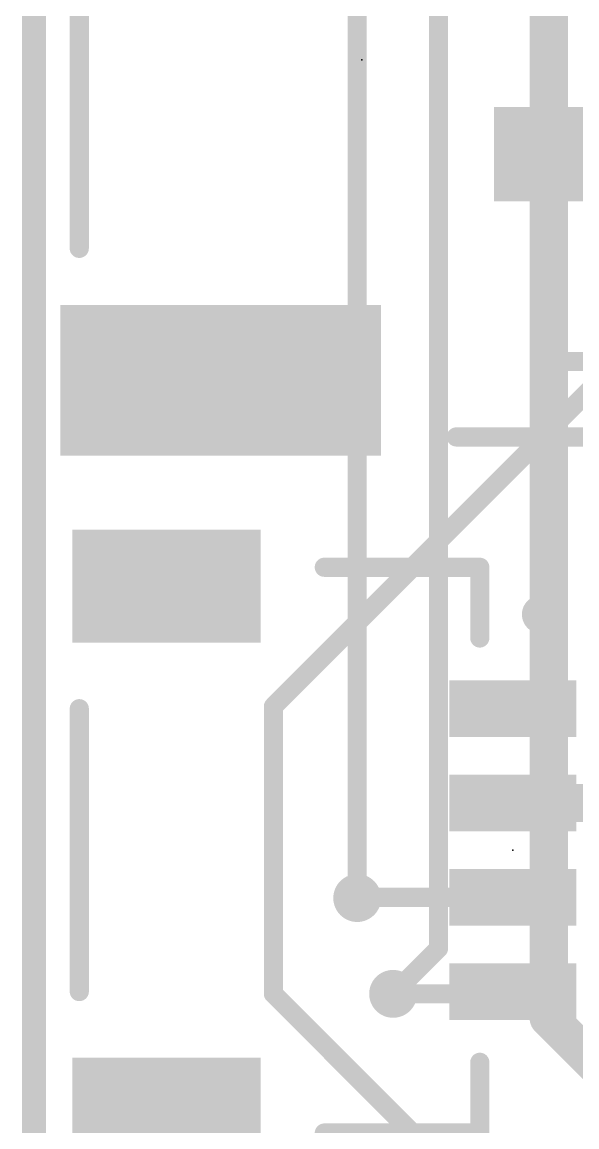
# Model space of a CAD drawing. Extents: x -33 to 53.6, y -19.6 to 58.5.
# Drawn here: x -0.13 to 5.76, y 6.46 to 18.18 of the extents above; entities that cross this region are included whole.
import ezdxf

# ---------------------------------------------------------------- set-up
doc = ezdxf.new("R2010")
doc.units = 0
for name, color, linetype in [('1', 12, 'CONTINUOUS'), ('16', 132, 'CONTINUOUS'), ('18', 110, 'CONTINUOUS'), ('20', 31, 'CONTINUOUS'), ('21', 41, 'CONTINUOUS'), ('23', 53, 'CONTINUOUS')]:
    doc.layers.add(name, color=color, linetype=linetype)

# ---------------------------------------------------------------- blocks, each defined once
blk = doc.blocks.new('RECT')
blk.add_solid([(-0.5, -0.5), (0.5, -0.5), (-0.5, 0.5), (0.5, 0.5)])
blk = doc.blocks.new('ROUNDV')
at = {"const_width": 0.5}
blk.add_lwpolyline([(0, -0.25, 1), (0, 0.25, 1), (0, -0.25)], format="xyb", dxfattribs=at)

msp = doc.modelspace()

# ---------------------------------------------------------------- linework, layer by layer
at = {"layer": '1'}
for points, const_width in [([(0, 53.213), (0, 0)], 0.254), ([(2.54, 10.922), (6.096, 14.478)], 0.2032), ([(2.54, 7.874), (2.54, 10.922)], 0.2032), ([(5.08, 9.898), (5.969, 9.898)], 0.4064), ([(5.08, 8.898), (3.429, 8.898)], 0.2032), ([(3.429, 8.898), (3.429, 8.89)], 0.2032), ([(4.826, 5.588), (2.54, 7.874)], 0.2032), ([(5.08, 7.874), (3.81, 7.874)], 0.2032), ([(5.08, 7.898), (5.08, 7.874)], 0.2032)]:
    msp.add_lwpolyline(points, dxfattribs=dict(at, const_width=const_width))
for points, const_width in [([(2.5908, 10.922, 1), (2.4892, 10.922)], 0.1016), ([(2.5041, 10.9579, 1), (2.5759, 10.8861)], 0.1016), ([(5.08, 9.9996, 1), (5.08, 9.7964)], 0.2032), ([(3.429, 8.9488, 1), (3.429, 8.8472)], 0.1016), ([(3.4798, 8.898, 1), (3.3782, 8.898)], 0.1016), ([(3.3782, 8.89, 1), (3.4798, 8.89)], 0.1016), ([(5.08, 8.8472, 1), (5.08, 8.9488)], 0.1016), ([(2.5759, 7.9099, 1), (2.5041, 7.8381)], 0.1016), ([(3.81, 7.9248, 1), (3.81, 7.8232)], 0.1016), ([(5.1308, 7.898, 1), (5.0292, 7.898)], 0.1016), ([(5.08, 7.8232, 1), (5.08, 7.9248)], 0.1016), ([(2.4892, 7.874, 1), (2.5908, 7.874)], 0.1016), ([(5.0292, 7.874, 1), (5.1308, 7.874)], 0.1016)]:
    msp.add_lwpolyline(points, format="xyb", dxfattribs=dict(at, const_width=const_width))
at = {"layer": '16'}
for points, const_width in [([(0, 53.213), (0, 0)], 0.254), ([(3.429, 31.369), (3.429, 8.89)], 0.2032), ([(4.2926, 8.3566), (4.2926, 31.2166)], 0.2032), ([(5.461, 23.114), (5.461, 7.62)], 0.4064), ([(3.81, 7.874), (4.2926, 8.3566)], 0.2032), ([(5.461, 7.62), (6.35, 6.731)], 0.4064)]:
    msp.add_lwpolyline(points, dxfattribs=dict(at, const_width=const_width))
for points, const_width in [([(3.3782, 8.89, 1), (3.4798, 8.89)], 0.1016), ([(4.3285, 8.3207, 1), (4.2567, 8.3925)], 0.1016), ([(4.2418, 8.3566, 1), (4.3434, 8.3566)], 0.1016), ([(3.7741, 7.9099, 1), (3.8459, 7.8381)], 0.1016), ([(5.5328, 7.6918, 1), (5.3892, 7.5482)], 0.2032), ([(5.3594, 7.62, 1), (5.5626, 7.62)], 0.2032)]:
    msp.add_lwpolyline(points, format="xyb", dxfattribs=dict(at, const_width=const_width))
at = {"layer": '20', "const_width": 0.2032}
msp.add_lwpolyline([(0, 55.88), (0, 2.54)], dxfattribs=at)
at = {"layer": '21', "const_width": 0.2032}
for points in [[(0.4798, 19.78), (0.4798, 15.78)], [(5.4798, 14.58), (5.4798, 15.78)], [(7.9798, 14.58), (5.4798, 14.58)], [(4.4798, 13.78), (7.9798, 13.78)], [(3.08, 12.398), (4.73, 12.398)], [(4.73, 12.398), (4.73, 11.648)], [(0.48, 10.898), (0.48, 7.898)], [(4.73, 7.148), (4.73, 6.398)], [(4.73, 6.398), (3.08, 6.398)]]:
    msp.add_lwpolyline(points, dxfattribs=at)
at = {"layer": '21'}
for points, const_width in [([(0.429, 15.78, 1), (0.5306, 15.78)], 0.1016), ([(5.5306, 15.78, 1), (5.429, 15.78)], 0.1016), ([(5.4798, 14.6308, 1), (5.4798, 14.5292)], 0.1016), ([(5.429, 14.58, 1), (5.5306, 14.58)], 0.1016), ([(4.4798, 13.8308, 1), (4.4798, 13.7292)], 0.1016), ([(3.08, 12.4488, 1), (3.08, 12.3472)], 0.1016), ([(4.7808, 12.398, 1), (4.6792, 12.398)], 0.1016), ([(4.73, 12.3472, 1), (4.73, 12.4488)], 0.1016), ([(5.38, 11.7964, 1), (5.38, 11.9996, 1), (5.38, 11.7964)], 0.2032), ([(4.6792, 11.648, 1), (4.7808, 11.648)], 0.1016), ([(0.5308, 10.898, 1), (0.4292, 10.898)], 0.1016), ([(0.4292, 7.898, 1), (0.5308, 7.898)], 0.1016), ([(4.7808, 7.148, 1), (4.6792, 7.148)], 0.1016), ([(3.08, 6.4488, 1), (3.08, 6.3472)], 0.1016), ([(4.73, 6.3472, 1), (4.73, 6.4488)], 0.1016)]:
    msp.add_lwpolyline(points, format="xyb", dxfattribs=dict(at, const_width=const_width))
at = {"layer": '23'}
for p in [(3.4798, 17.78), (5.08, 9.398)]:
    msp.add_point(p, dxfattribs=at)

# ---------------------------------------------------------------- block references
at = {"layer": '1', "yscale": 4.6, "rotation": 90}
msp.add_blockref('RECT', (7.1798, 16.78), dxfattribs=at)
at = {"layer": '1'}
for p, xscale, yscale, rotation in [((1.9798, 14.38), 3.4, 1.6, 180), ((1.405, 12.198), 1.2, 2, 270), ((5.08, 10.898), 0.6, 1.35, 270), ((5.08, 9.898), 0.6, 1.35, 270), ((5.08, 8.898), 0.6, 1.35, 270), ((5.08, 7.898), 0.6, 1.35, 270), ((1.405, 6.598), 1.2, 2, 270)]:
    msp.add_blockref('RECT', p, dxfattribs=dict(at, xscale=xscale, yscale=yscale, rotation=rotation))
at = {"layer": '18', "xscale": 0.508, "yscale": 0.508}
for p in [(3.429, 8.89), (3.429, 8.89), (3.81, 7.874), (3.81, 7.874)]:
    msp.add_blockref('ROUNDV', p, dxfattribs=at)

doc.saveas('drawing.dxf')
